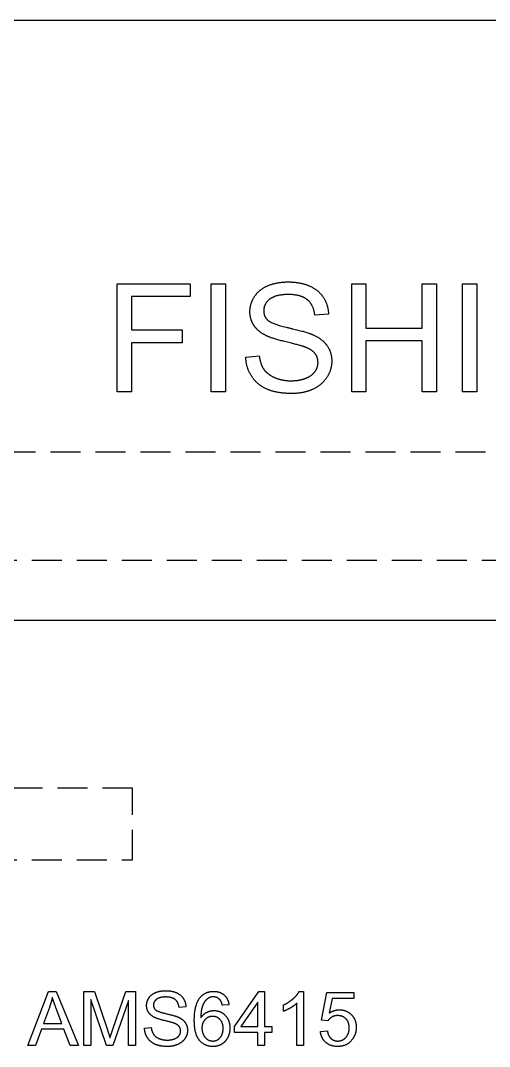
# Model space of a CAD drawing. Header units: millimetres. Extents: x 0 to 340, y 0 to 220.
# Drawn here: x 267.81 to 275.63, y 17.89 to 35 of the extents above; entities that cross this region are included whole.
import ezdxf

# ---------------------------------------------------------------- set-up
doc = ezdxf.new("R2010")
doc.units = ezdxf.units.MM
doc.linetypes.add('DASHED', pattern=[0.75, 0.5, -0.25])
doc.layers.get('0').update_dxf_attribs({"linetype": 'CONTINUOUS'})

msp = doc.modelspace()

# ---------------------------------------------------------------- linework, layer by layer
for p, q in [((335, 35), (255, 35)), ((269.425, 28.809), (269.425, 30.609)), ((269.425, 30.609), (270.639, 30.609)), ((270.639, 30.609), (270.639, 30.397)), ((270.989, 28.809), (270.989, 30.609)), ((270.989, 30.609), (271.228, 30.609)), ((271.228, 30.609), (271.228, 28.809)), ((273.332, 28.809), (273.332, 30.609)), ((273.332, 30.609), (273.57, 30.609)), ((273.57, 30.609), (273.57, 29.87)), ((274.506, 29.87), (274.506, 30.609)), ((274.506, 30.609), (274.744, 30.609)), ((274.744, 30.609), (274.744, 28.809)), ((275.181, 28.809), (275.181, 30.609)), ((275.181, 30.609), (275.419, 30.609)), ((275.419, 30.609), (275.419, 28.809)), ((270.639, 30.397), (269.663, 30.397)), ((269.663, 30.397), (269.663, 29.839)), ((272.945, 30.102), (272.717, 30.085)), ((269.663, 29.839), (270.508, 29.839)), ((270.508, 29.839), (270.508, 29.627)), ((273.57, 29.87), (274.506, 29.87)), ((270.508, 29.627), (269.663, 29.627)), ((269.663, 29.627), (269.663, 28.809)), ((274.506, 29.658), (273.57, 29.658)), ((273.57, 29.658), (273.57, 28.809)), ((274.506, 28.809), (274.506, 29.658)), ((271.566, 29.388), (271.791, 29.407)), ((269.663, 28.809), (269.425, 28.809)), ((271.228, 28.809), (270.989, 28.809)), ((273.57, 28.809), (273.332, 28.809)), ((274.744, 28.809), (274.506, 28.809)), ((275.419, 28.809), (275.181, 28.809)), ((255, 25), (335, 25)), ((267.934, 17.905), (268.28, 18.805)), ((268.28, 18.805), (268.408, 18.805)), ((268.408, 18.805), (268.776, 17.905)), ((268.868, 17.905), (268.868, 18.805)), ((268.868, 18.805), (269.047, 18.805)), ((269.243, 17.905), (268.982, 18.671)), ((268.982, 18.671), (268.982, 17.905)), ((269.047, 18.805), (269.26, 18.167)), ((269.612, 18.658), (269.35, 17.905)), ((269.351, 18.178), (269.566, 18.805)), ((269.566, 18.805), (269.727, 18.805)), ((269.612, 17.905), (269.612, 18.658)), ((269.727, 18.805), (269.727, 17.905)), ((271.376, 18.221), (271.786, 18.805)), ((271.786, 18.805), (271.876, 18.805)), ((271.876, 18.805), (271.876, 18.221)), ((272.456, 18.808), (272.527, 18.808)), ((272.527, 18.808), (272.527, 17.905)), ((272.83, 18.33), (272.917, 18.792)), ((272.917, 18.792), (273.365, 18.792)), ((273.005, 18.687), (272.957, 18.445)), ((273.365, 18.687), (273.005, 18.687)), ((273.365, 18.792), (273.365, 18.687)), ((268.292, 18.538), (268.194, 18.274)), ((268.499, 18.274), (268.405, 18.523)), ((270.568, 18.551), (270.453, 18.542)), ((271.286, 18.584), (271.176, 18.576)), ((271.766, 18.627), (271.484, 18.221)), ((271.766, 18.221), (271.766, 18.627)), ((272.196, 18.476), (272.196, 18.582)), ((272.417, 17.905), (272.417, 18.609)), ((272.934, 18.317), (272.83, 18.33)), ((268.159, 18.177), (268.06, 17.905)), ((268.536, 18.177), (268.159, 18.177)), ((268.194, 18.274), (268.499, 18.274)), ((268.641, 17.905), (268.536, 18.177)), ((269.878, 18.194), (269.991, 18.204)), ((271.376, 18.12), (271.376, 18.221)), ((271.484, 18.221), (271.766, 18.221)), ((271.876, 18.221), (271.998, 18.221)), ((271.998, 18.221), (271.998, 18.12)), ((272.81, 18.14), (272.926, 18.15)), ((271.766, 18.12), (271.376, 18.12)), ((271.766, 17.905), (271.766, 18.12)), ((271.998, 18.12), (271.876, 18.12)), ((271.876, 18.12), (271.876, 17.905)), ((268.06, 17.905), (267.934, 17.905)), ((268.776, 17.905), (268.641, 17.905)), ((268.982, 17.905), (268.868, 17.905)), ((269.35, 17.905), (269.243, 17.905)), ((269.727, 17.905), (269.612, 17.905)), ((271.876, 17.905), (271.766, 17.905)), ((272.527, 17.905), (272.417, 17.905))]:
    msp.add_line(p, q)
at = {"linetype": 'DASHED'}
for p, q in [((290.56, 27.8), (256, 27.8)), ((256, 26), (290.56, 26)), ((269.68, 22.2), (256, 22.2)), ((269.68, 21), (269.68, 22.2)), ((256, 21), (269.68, 21))]:
    msp.add_line(p, q, dxfattribs=at)
for points in [[(271.938, 30.579), (272.087, 30.64), (272.269, 30.64)], [(272.269, 30.64), (272.469, 30.64), (272.622, 30.576)], [(271.713, 30.399), (271.79, 30.517), (271.938, 30.579)], [(272.622, 30.576), (272.775, 30.511), (272.857, 30.386)], [(271.635, 30.144), (271.635, 30.28), (271.713, 30.399)], [(271.964, 30.351), (271.865, 30.272), (271.865, 30.16)], [(272.279, 30.43), (272.062, 30.43), (271.964, 30.351)], [(272.592, 30.343), (272.486, 30.43), (272.279, 30.43)], [(272.717, 30.085), (272.699, 30.256), (272.592, 30.343)], [(272.857, 30.386), (272.939, 30.261), (272.945, 30.102)], [(271.698, 29.92), (271.635, 30.02), (271.635, 30.144)], [(271.865, 30.16), (271.865, 30.063), (271.935, 30)], [(271.935, 30), (272.004, 29.938), (272.294, 29.872)], [(271.891, 29.752), (271.762, 29.82), (271.698, 29.92)], [(272.294, 29.872), (272.584, 29.806), (272.692, 29.757)], [(272.238, 29.64), (271.99, 29.699), (271.891, 29.752)], [(272.559, 29.552), (272.486, 29.58), (272.238, 29.64)], [(272.692, 29.757), (272.85, 29.685), (272.924, 29.574)], [(272.721, 29.446), (272.671, 29.509), (272.559, 29.552)], [(272.77, 29.298), (272.77, 29.383), (272.721, 29.446)], [(272.924, 29.574), (272.999, 29.462), (272.999, 29.318)], [(271.665, 29.064), (271.571, 29.207), (271.566, 29.388)], [(271.791, 29.407), (271.807, 29.272), (271.865, 29.186)], [(272.719, 29.144), (272.77, 29.214), (272.77, 29.298)], [(272.999, 29.318), (272.999, 29.174), (272.917, 29.047)], [(271.865, 29.186), (271.924, 29.099), (272.047, 29.046)], [(272.563, 29.033), (272.668, 29.073), (272.719, 29.144)], [(271.924, 28.85), (271.759, 28.921), (271.665, 29.064)], [(272.047, 29.046), (272.169, 28.992), (272.323, 28.992)], [(272.323, 28.992), (272.459, 28.992), (272.563, 29.033)], [(272.917, 29.047), (272.835, 28.92), (272.681, 28.849)], [(272.334, 28.779), (272.089, 28.779), (271.924, 28.85)], [(272.681, 28.849), (272.527, 28.779), (272.334, 28.779)], [(268.341, 18.71), (268.324, 18.624), (268.292, 18.538)], [(268.405, 18.523), (268.362, 18.637), (268.341, 18.71)], [(269.913, 18.572), (269.913, 18.64), (269.951, 18.699)], [(269.951, 18.699), (269.99, 18.759), (270.064, 18.789)], [(270.077, 18.675), (270.027, 18.636), (270.027, 18.58)], [(270.064, 18.789), (270.138, 18.82), (270.229, 18.82)], [(270.234, 18.715), (270.126, 18.715), (270.077, 18.675)], [(270.229, 18.82), (270.329, 18.82), (270.406, 18.788)], [(270.391, 18.671), (270.338, 18.715), (270.234, 18.715)], [(270.453, 18.542), (270.444, 18.628), (270.391, 18.671)], [(270.406, 18.788), (270.482, 18.756), (270.523, 18.693)], [(270.523, 18.693), (270.565, 18.63), (270.568, 18.551)], [(270.708, 18.326), (270.708, 18.587), (270.804, 18.705)], [(270.804, 18.705), (270.888, 18.808), (271.03, 18.808)], [(270.931, 18.688), (270.879, 18.65), (270.849, 18.577)], [(271.024, 18.717), (270.971, 18.717), (270.931, 18.688)], [(271.134, 18.67), (271.089, 18.717), (271.024, 18.717)], [(271.03, 18.808), (271.137, 18.808), (271.205, 18.749)], [(271.176, 18.576), (271.161, 18.641), (271.134, 18.67)], [(271.205, 18.749), (271.272, 18.689), (271.286, 18.584)], [(272.196, 18.582), (272.288, 18.626), (272.358, 18.688)], [(272.358, 18.688), (272.427, 18.75), (272.456, 18.808)], [(269.944, 18.46), (269.913, 18.51), (269.913, 18.572)], [(270.027, 18.58), (270.027, 18.531), (270.062, 18.5)], [(270.062, 18.5), (270.097, 18.469), (270.242, 18.436)], [(270.849, 18.577), (270.819, 18.504), (270.817, 18.369)], [(270.915, 18.459), (270.973, 18.488), (271.036, 18.488)], [(271.036, 18.488), (271.147, 18.488), (271.224, 18.407)], [(272.312, 18.533), (272.247, 18.495), (272.196, 18.476)], [(272.417, 18.609), (272.377, 18.571), (272.312, 18.533)], [(272.957, 18.445), (273.038, 18.501), (273.127, 18.501)], [(273.127, 18.501), (273.245, 18.501), (273.326, 18.42)], [(270.04, 18.376), (269.976, 18.41), (269.944, 18.46)], [(270.214, 18.32), (270.09, 18.35), (270.04, 18.376)], [(270.374, 18.276), (270.338, 18.29), (270.214, 18.32)], [(270.242, 18.436), (270.387, 18.403), (270.441, 18.379)], [(270.441, 18.379), (270.52, 18.342), (270.557, 18.287)], [(270.795, 17.991), (270.708, 18.092), (270.708, 18.326)], [(270.817, 18.369), (270.857, 18.43), (270.915, 18.459)], [(270.887, 18.337), (270.835, 18.283), (270.835, 18.196)], [(271.014, 18.391), (270.939, 18.391), (270.887, 18.337)], [(271.139, 18.337), (271.089, 18.391), (271.014, 18.391)], [(271.189, 18.19), (271.189, 18.283), (271.139, 18.337)], [(271.224, 18.407), (271.302, 18.326), (271.302, 18.197)], [(273.001, 18.38), (272.958, 18.355), (272.934, 18.317)], [(273.098, 18.404), (273.044, 18.404), (273.001, 18.38)], [(273.237, 18.349), (273.183, 18.404), (273.098, 18.404)], [(273.29, 18.2), (273.29, 18.294), (273.237, 18.349)], [(273.326, 18.42), (273.407, 18.338), (273.407, 18.21)], [(269.26, 18.167), (269.289, 18.078), (269.303, 18.034)], [(269.303, 18.034), (269.318, 18.083), (269.351, 18.178)], [(269.928, 18.032), (269.881, 18.104), (269.878, 18.194)], [(269.991, 18.204), (269.999, 18.136), (270.028, 18.093)], [(270.455, 18.223), (270.431, 18.255), (270.374, 18.276)], [(270.454, 18.072), (270.48, 18.107), (270.48, 18.149)], [(270.48, 18.149), (270.48, 18.191), (270.455, 18.223)], [(270.595, 18.159), (270.595, 18.087), (270.553, 18.023)], [(270.557, 18.287), (270.595, 18.231), (270.595, 18.159)], [(270.835, 18.196), (270.835, 18.139), (270.859, 18.087)], [(271.139, 18.037), (271.189, 18.093), (271.189, 18.19)], [(271.302, 18.197), (271.302, 18.112), (271.265, 18.039)], [(272.899, 17.958), (272.821, 18.027), (272.81, 18.14)], [(272.926, 18.15), (272.939, 18.065), (272.986, 18.023)], [(273.234, 18.04), (273.29, 18.1), (273.29, 18.2)], [(273.407, 18.21), (273.407, 18.088), (273.336, 17.999)], [(270.057, 17.925), (269.975, 17.961), (269.928, 18.032)], [(270.028, 18.093), (270.057, 18.05), (270.118, 18.023)], [(270.118, 18.023), (270.18, 17.996), (270.256, 17.996)], [(270.256, 17.996), (270.324, 17.996), (270.377, 18.016)], [(270.377, 18.016), (270.429, 18.037), (270.454, 18.072)], [(270.553, 18.023), (270.512, 17.96), (270.435, 17.925)], [(271.02, 17.889), (270.882, 17.889), (270.795, 17.991)], [(270.859, 18.087), (270.883, 18.035), (270.927, 18.007)], [(270.927, 18.007), (270.97, 17.98), (271.018, 17.98)], [(271.018, 17.98), (271.088, 17.98), (271.139, 18.037)], [(271.265, 18.039), (271.229, 17.967), (271.165, 17.928)], [(272.986, 18.023), (273.033, 17.98), (273.099, 17.98)], [(273.099, 17.98), (273.179, 17.98), (273.234, 18.04)], [(273.336, 17.999), (273.249, 17.889), (273.099, 17.889)], [(270.262, 17.889), (270.14, 17.889), (270.057, 17.925)], [(270.435, 17.925), (270.358, 17.889), (270.262, 17.889)], [(271.165, 17.928), (271.101, 17.889), (271.02, 17.889)], [(273.099, 17.889), (272.977, 17.889), (272.899, 17.958)]]:
    msp.add_open_spline(points, degree=2)

doc.saveas('drawing.dxf')
